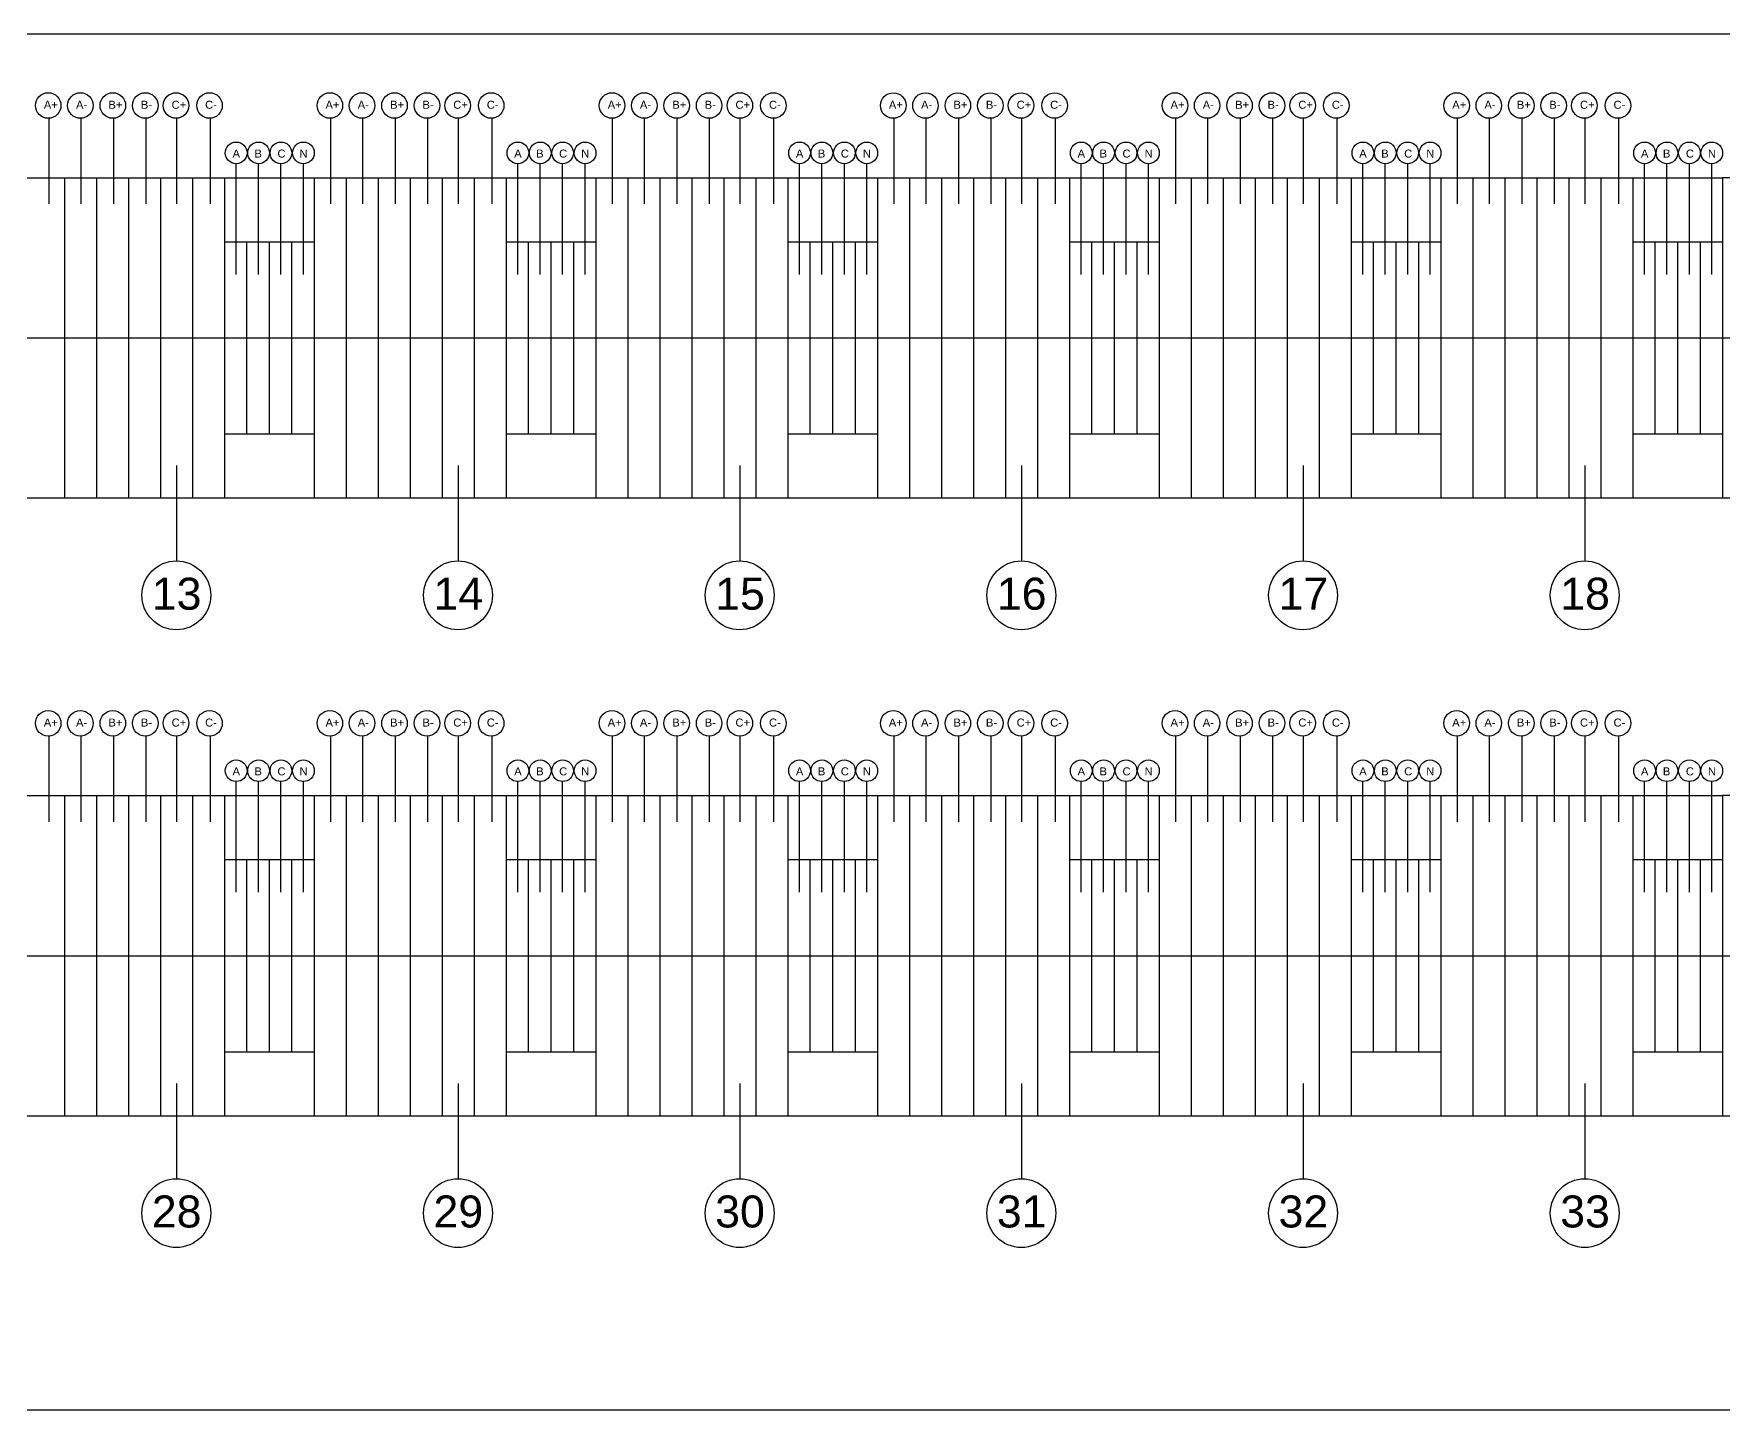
# Model space of a CAD drawing. Header units: millimetres. Extents: x 4250 to 10506, y 600 to 2800.
# Drawn here: x 6920 to 7448, y 600 to 1030 of the extents above; entities that cross this region are included whole.
import ezdxf

# ---------------------------------------------------------------- set-up
doc = ezdxf.new("R2010")
doc.units = ezdxf.units.MM
doc.styles.get("Standard").update_dxf_attribs({"font": 'arial.ttf'})

msp = doc.modelspace()

# ---------------------------------------------------------------- linework, layer by layer
for p, q in [((6567.77, 1029.808), (7447.77, 1029.808)), ((7447.77, 1029.808), (8007.77, 1029.808)), ((6924.873, 1003.41), (6924.873, 976.652)), ((6934.933, 1003.41), (6934.933, 976.652)), ((6945.062, 1003.41), (6945.062, 976.652)), ((6955.191, 1003.41), (6955.191, 976.652)), ((6964.793, 1003.41), (6964.793, 976.652)), ((6975.273, 1003.41), (6975.273, 976.652)), ((7012.873, 1003.41), (7012.873, 976.652)), ((7022.933, 1003.41), (7022.933, 976.652)), ((7033.062, 1003.41), (7033.062, 976.652)), ((7043.191, 1003.41), (7043.191, 976.652)), ((7052.793, 1003.41), (7052.793, 976.652)), ((7063.273, 1003.41), (7063.273, 976.652)), ((7100.873, 1003.41), (7100.873, 976.652)), ((7110.933, 1003.41), (7110.933, 976.652)), ((7121.062, 1003.41), (7121.062, 976.652)), ((7131.191, 1003.41), (7131.191, 976.652)), ((7140.793, 1003.41), (7140.793, 976.652)), ((7151.273, 1003.41), (7151.273, 976.652)), ((7188.873, 1003.41), (7188.873, 976.652)), ((7198.933, 1003.41), (7198.933, 976.652)), ((7209.062, 1003.41), (7209.062, 976.652)), ((7219.191, 1003.41), (7219.191, 976.652)), ((7228.793, 1003.41), (7228.793, 976.652)), ((7239.273, 1003.41), (7239.273, 976.652)), ((7276.873, 1003.41), (7276.873, 976.652)), ((7286.933, 1003.41), (7286.933, 976.652)), ((7297.062, 1003.41), (7297.062, 976.652)), ((7307.191, 1003.41), (7307.191, 976.652)), ((7316.793, 1003.41), (7316.793, 976.652)), ((7327.273, 1003.41), (7327.273, 976.652)), ((7364.873, 1003.41), (7364.873, 976.652)), ((7374.933, 1003.41), (7374.933, 976.652)), ((7385.062, 1003.41), (7385.062, 976.652)), ((7395.191, 1003.41), (7395.191, 976.652)), ((7404.793, 1003.41), (7404.793, 976.652)), ((7415.273, 1003.41), (7415.273, 976.652)), ((6567.77, 984.808), (7447.77, 984.808)), ((6567.77, 984.808), (7447.77, 984.808)), ((6929.77, 984.808), (6929.77, 884.808)), ((6939.77, 984.808), (6939.77, 884.808)), ((6949.77, 984.808), (6949.77, 884.808)), ((6959.77, 984.808), (6959.77, 884.808)), ((6969.77, 984.808), (6969.77, 884.808)), ((6979.77, 984.808), (6979.77, 884.808)), ((7017.77, 984.808), (7017.77, 884.808)), ((7027.77, 984.808), (7027.77, 884.808)), ((7037.77, 984.808), (7037.77, 884.808)), ((7047.77, 984.808), (7047.77, 884.808)), ((7057.77, 984.808), (7057.77, 884.808)), ((7067.77, 984.808), (7067.77, 884.808)), ((7067.77, 984.808), (7067.77, 884.808)), ((7067.77, 984.808), (7067.77, 884.808)), ((7105.77, 984.808), (7105.77, 884.808)), ((7115.77, 984.808), (7115.77, 884.808)), ((7125.77, 984.808), (7125.77, 884.808)), ((7135.77, 984.808), (7135.77, 884.808)), ((7145.77, 984.808), (7145.77, 884.808)), ((7155.77, 984.808), (7155.77, 884.808)), ((7193.77, 984.808), (7193.77, 884.808)), ((7203.77, 984.808), (7203.77, 884.808)), ((7213.77, 984.808), (7213.77, 884.808)), ((7223.77, 984.808), (7223.77, 884.808)), ((7233.77, 984.808), (7233.77, 884.808)), ((7243.77, 984.808), (7243.77, 884.808)), ((7281.77, 984.808), (7281.77, 884.808)), ((7291.77, 984.808), (7291.77, 884.808)), ((7301.77, 984.808), (7301.77, 884.808)), ((7311.77, 984.808), (7311.77, 884.808)), ((7321.77, 984.808), (7321.77, 884.808)), ((7331.77, 984.808), (7331.77, 884.808)), ((7369.77, 984.808), (7369.77, 884.808)), ((7379.77, 984.808), (7379.77, 884.808)), ((7389.77, 984.808), (7389.77, 884.808)), ((7399.77, 984.808), (7399.77, 884.808)), ((7409.77, 984.808), (7409.77, 884.808)), ((7419.77, 984.808), (7419.77, 884.808)), ((6453.759, 934.808), (7579.163, 934.808)), ((6567.77, 884.808), (7447.77, 884.808)), ((6924.873, 810.41), (6924.873, 783.652)), ((6934.933, 810.41), (6934.933, 783.652)), ((6945.062, 810.41), (6945.062, 783.652)), ((6955.191, 810.41), (6955.191, 783.652)), ((6964.793, 810.41), (6964.793, 783.652)), ((6975.273, 810.41), (6975.273, 783.652)), ((7012.873, 810.41), (7012.873, 783.652)), ((7022.933, 810.41), (7022.933, 783.652)), ((7033.062, 810.41), (7033.062, 783.652)), ((7043.191, 810.41), (7043.191, 783.652)), ((7052.793, 810.41), (7052.793, 783.652)), ((7063.273, 810.41), (7063.273, 783.652)), ((7100.873, 810.41), (7100.873, 783.652)), ((7110.933, 810.41), (7110.933, 783.652)), ((7121.062, 810.41), (7121.062, 783.652)), ((7131.191, 810.41), (7131.191, 783.652)), ((7140.793, 810.41), (7140.793, 783.652)), ((7151.273, 810.41), (7151.273, 783.652)), ((7188.873, 810.41), (7188.873, 783.652)), ((7198.933, 810.41), (7198.933, 783.652)), ((7209.062, 810.41), (7209.062, 783.652)), ((7219.191, 810.41), (7219.191, 783.652)), ((7228.793, 810.41), (7228.793, 783.652)), ((7239.273, 810.41), (7239.273, 783.652)), ((7276.873, 810.41), (7276.873, 783.652)), ((7286.933, 810.41), (7286.933, 783.652)), ((7297.062, 810.41), (7297.062, 783.652)), ((7307.191, 810.41), (7307.191, 783.652)), ((7316.793, 810.41), (7316.793, 783.652)), ((7327.273, 810.41), (7327.273, 783.652)), ((7364.873, 810.41), (7364.873, 783.652)), ((7374.933, 810.41), (7374.933, 783.652)), ((7385.062, 810.41), (7385.062, 783.652)), ((7395.191, 810.41), (7395.191, 783.652)), ((7404.793, 810.41), (7404.793, 783.652)), ((7415.273, 810.41), (7415.273, 783.652)), ((6567.77, 791.808), (7447.77, 791.808)), ((6567.77, 791.808), (7447.77, 791.808)), ((6929.77, 791.808), (6929.77, 691.808)), ((6939.77, 791.808), (6939.77, 691.808)), ((6949.77, 791.808), (6949.77, 691.808)), ((6959.77, 791.808), (6959.77, 691.808)), ((6969.77, 791.808), (6969.77, 691.808)), ((6979.77, 791.808), (6979.77, 691.808)), ((7017.77, 791.808), (7017.77, 691.808)), ((7027.77, 791.808), (7027.77, 691.808)), ((7037.77, 791.808), (7037.77, 691.808)), ((7047.77, 791.808), (7047.77, 691.808)), ((7057.77, 791.808), (7057.77, 691.808)), ((7067.77, 791.808), (7067.77, 691.808)), ((7067.77, 791.808), (7067.77, 691.808)), ((7067.77, 791.808), (7067.77, 691.808)), ((7105.77, 791.808), (7105.77, 691.808)), ((7115.77, 791.808), (7115.77, 691.808)), ((7125.77, 791.808), (7125.77, 691.808)), ((7135.77, 791.808), (7135.77, 691.808)), ((7145.77, 791.808), (7145.77, 691.808)), ((7155.77, 791.808), (7155.77, 691.808)), ((7193.77, 791.808), (7193.77, 691.808)), ((7203.77, 791.808), (7203.77, 691.808)), ((7213.77, 791.808), (7213.77, 691.808)), ((7223.77, 791.808), (7223.77, 691.808)), ((7233.77, 791.808), (7233.77, 691.808)), ((7243.77, 791.808), (7243.77, 691.808)), ((7281.77, 791.808), (7281.77, 691.808)), ((7291.77, 791.808), (7291.77, 691.808)), ((7301.77, 791.808), (7301.77, 691.808)), ((7311.77, 791.808), (7311.77, 691.808)), ((7321.77, 791.808), (7321.77, 691.808)), ((7331.77, 791.808), (7331.77, 691.808)), ((7369.77, 791.808), (7369.77, 691.808)), ((7379.77, 791.808), (7379.77, 691.808)), ((7389.77, 791.808), (7389.77, 691.808)), ((7399.77, 791.808), (7399.77, 691.808)), ((7409.77, 791.808), (7409.77, 691.808)), ((7419.77, 791.808), (7419.77, 691.808)), ((6453.759, 741.808), (7579.163, 741.808)), ((6567.77, 691.808), (7447.77, 691.808)), ((7507.77, 599.808), (6507.77, 599.808))]:
    msp.add_line(p, q)
at = {"color": 1}
for p, q in [((6979.77, 984.808), (6979.77, 884.808)), ((6979.77, 984.808), (6979.77, 884.808)), ((7007.77, 984.808), (7007.77, 884.808)), ((7095.77, 984.808), (7095.77, 884.808)), ((7155.77, 984.808), (7155.77, 884.808)), ((7155.77, 984.808), (7155.77, 884.808)), ((7183.77, 984.808), (7183.77, 884.808)), ((7243.77, 984.808), (7243.77, 884.808)), ((7243.77, 984.808), (7243.77, 884.808)), ((7271.77, 984.808), (7271.77, 884.808)), ((7331.77, 984.808), (7331.77, 884.808)), ((7331.77, 984.808), (7331.77, 884.808)), ((7359.77, 984.808), (7359.77, 884.808)), ((7419.77, 984.808), (7419.77, 884.808)), ((7419.77, 984.808), (7419.77, 884.808)), ((7447.77, 984.808), (7447.77, 884.808)), ((7447.77, 984.808), (7447.77, 884.808)), ((6979.77, 791.808), (6979.77, 691.808)), ((6979.77, 791.808), (6979.77, 691.808)), ((7007.77, 791.808), (7007.77, 691.808)), ((7095.77, 791.808), (7095.77, 691.808)), ((7155.77, 791.808), (7155.77, 691.808)), ((7155.77, 791.808), (7155.77, 691.808)), ((7183.77, 791.808), (7183.77, 691.808)), ((7243.77, 791.808), (7243.77, 691.808)), ((7243.77, 791.808), (7243.77, 691.808)), ((7271.77, 791.808), (7271.77, 691.808)), ((7331.77, 791.808), (7331.77, 691.808)), ((7331.77, 791.808), (7331.77, 691.808)), ((7359.77, 791.808), (7359.77, 691.808)), ((7419.77, 791.808), (7419.77, 691.808)), ((7419.77, 791.808), (7419.77, 691.808)), ((7447.77, 791.808), (7447.77, 691.808)), ((7447.77, 791.808), (7447.77, 691.808))]:
    msp.add_line(p, q, dxfattribs=at)
for centre in [(6924.712, 1007.401), (6934.772, 1007.401), (6944.901, 1007.401), (6955.03, 1007.401), (6964.632, 1007.401), (6975.112, 1007.401), (7012.712, 1007.401), (7022.772, 1007.401), (7032.901, 1007.401), (7043.03, 1007.401), (7052.632, 1007.401), (7063.112, 1007.401), (7100.873, 1007.401), (7110.933, 1007.401), (7121.062, 1007.401), (7131.191, 1007.401), (7140.793, 1007.401), (7151.273, 1007.401), (7188.712, 1007.398), (7198.772, 1007.398), (7208.901, 1007.398), (7219.03, 1007.398), (7228.632, 1007.398), (7239.112, 1007.398), (7276.712, 1007.401), (7286.772, 1007.401), (7296.901, 1007.401), (7307.03, 1007.401), (7316.632, 1007.401), (7327.112, 1007.401), (7364.712, 1007.401), (7374.772, 1007.401), (7384.901, 1007.401), (7395.03, 1007.401), (7404.632, 1007.401), (7415.112, 1007.401), (6924.712, 814.401), (6934.772, 814.401), (6944.901, 814.401), (6955.03, 814.401), (6964.632, 814.401), (6975.112, 814.401), (7012.712, 814.401), (7022.772, 814.401), (7032.901, 814.401), (7043.03, 814.401), (7052.632, 814.401), (7063.112, 814.401), (7100.873, 814.401), (7110.933, 814.401), (7121.062, 814.401), (7131.191, 814.401), (7140.793, 814.401), (7151.273, 814.401), (7188.712, 814.398), (7198.772, 814.398), (7208.901, 814.398), (7219.03, 814.398), (7228.632, 814.398), (7239.112, 814.398), (7276.712, 814.401), (7286.772, 814.401), (7296.901, 814.401), (7307.03, 814.401), (7316.632, 814.401), (7327.112, 814.401), (7364.712, 814.401), (7374.772, 814.401), (7384.901, 814.401), (7395.03, 814.401), (7404.632, 814.401), (7415.112, 814.401)]:
    msp.add_circle(centre, 3.991)
at = {"layer": 'Defpoints'}
for p, q in [((6983.432, 954.651), (6983.432, 989.208)), ((6990.432, 954.651), (6990.432, 989.208)), ((6997.432, 954.651), (6997.432, 989.208)), ((7004.432, 954.651), (7004.432, 989.208)), ((7071.432, 954.651), (7071.432, 989.208)), ((7078.432, 954.651), (7078.432, 989.208)), ((7085.432, 954.651), (7085.432, 989.208)), ((7092.432, 954.651), (7092.432, 989.208)), ((7159.432, 954.651), (7159.432, 989.208)), ((7166.432, 954.651), (7166.432, 989.208)), ((7173.432, 954.651), (7173.432, 989.208)), ((7180.432, 954.651), (7180.432, 989.208)), ((7247.432, 954.651), (7247.432, 989.208)), ((7254.432, 954.651), (7254.432, 989.208)), ((7261.432, 954.651), (7261.432, 989.208)), ((7268.432, 954.651), (7268.432, 989.208)), ((7335.432, 954.651), (7335.432, 989.208)), ((7342.432, 954.651), (7342.432, 989.208)), ((7349.432, 954.651), (7349.432, 989.208)), ((7356.432, 954.651), (7356.432, 989.208)), ((7423.432, 954.651), (7423.432, 989.208)), ((7430.432, 954.651), (7430.432, 989.208)), ((7437.432, 954.651), (7437.432, 989.208)), ((7444.432, 954.651), (7444.432, 989.208)), ((7887.77, 984.808), (7447.77, 984.808)), ((6979.77, 964.808), (7007.77, 964.808)), ((6986.77, 904.808), (6986.77, 964.808)), ((6993.77, 964.808), (6993.77, 904.808)), ((7000.77, 964.808), (7000.77, 904.808)), ((7007.77, 964.808), (7007.77, 904.808)), ((7067.77, 964.808), (7095.77, 964.808)), ((7074.77, 904.808), (7074.77, 964.808)), ((7081.77, 964.808), (7081.77, 904.808)), ((7088.77, 964.808), (7088.77, 904.808)), ((7095.77, 964.808), (7095.77, 904.808)), ((7155.77, 964.808), (7183.77, 964.808)), ((7162.77, 904.808), (7162.77, 964.808)), ((7169.77, 964.808), (7169.77, 904.808)), ((7176.77, 964.808), (7176.77, 904.808)), ((7183.77, 964.808), (7183.77, 904.808)), ((7243.77, 964.808), (7271.77, 964.808)), ((7250.77, 904.808), (7250.77, 964.808)), ((7257.77, 964.808), (7257.77, 904.808)), ((7264.77, 964.808), (7264.77, 904.808)), ((7271.77, 964.808), (7271.77, 904.808)), ((7331.77, 964.808), (7359.77, 964.808)), ((7338.77, 904.808), (7338.77, 964.808)), ((7345.77, 964.808), (7345.77, 904.808)), ((7352.77, 964.808), (7352.77, 904.808)), ((7359.77, 964.808), (7359.77, 904.808)), ((7419.77, 964.808), (7447.77, 964.808)), ((7426.77, 904.808), (7426.77, 964.808)), ((7433.77, 964.808), (7433.77, 904.808)), ((7440.77, 964.808), (7440.77, 904.808)), ((7447.77, 964.808), (7447.77, 904.808)), ((6979.77, 904.808), (7007.77, 904.808)), ((7067.77, 904.808), (7095.77, 904.808)), ((7155.77, 904.808), (7183.77, 904.808)), ((7243.77, 904.808), (7271.77, 904.808)), ((7331.77, 904.808), (7359.77, 904.808)), ((7419.77, 904.808), (7447.77, 904.808)), ((6964.74, 894.922), (6964.74, 865.134)), ((7052.74, 894.922), (7052.74, 865.134)), ((7140.74, 894.922), (7140.74, 865.134)), ((7228.74, 894.922), (7228.74, 865.134)), ((7316.74, 894.922), (7316.74, 865.134)), ((7404.74, 894.922), (7404.74, 865.134)), ((7447.77, 884.808), (7887.77, 884.808)), ((6983.432, 761.651), (6983.432, 796.208)), ((6990.432, 761.651), (6990.432, 796.208)), ((6997.432, 761.651), (6997.432, 796.208)), ((7004.432, 761.651), (7004.432, 796.208)), ((7071.432, 761.651), (7071.432, 796.208)), ((7078.432, 761.651), (7078.432, 796.208)), ((7085.432, 761.651), (7085.432, 796.208)), ((7092.432, 761.651), (7092.432, 796.208)), ((7159.432, 761.651), (7159.432, 796.208)), ((7166.432, 761.651), (7166.432, 796.208)), ((7173.432, 761.651), (7173.432, 796.208)), ((7180.432, 761.651), (7180.432, 796.208)), ((7247.432, 761.651), (7247.432, 796.208)), ((7254.432, 761.651), (7254.432, 796.208)), ((7261.432, 761.651), (7261.432, 796.208)), ((7268.432, 761.651), (7268.432, 796.208)), ((7335.432, 761.651), (7335.432, 796.208)), ((7342.432, 761.651), (7342.432, 796.208)), ((7349.432, 761.651), (7349.432, 796.208)), ((7356.432, 761.651), (7356.432, 796.208)), ((7423.432, 761.651), (7423.432, 796.208)), ((7430.432, 761.651), (7430.432, 796.208)), ((7437.432, 761.651), (7437.432, 796.208)), ((7444.432, 761.651), (7444.432, 796.208)), ((7887.77, 791.808), (7447.77, 791.808)), ((6979.77, 771.808), (7007.77, 771.808)), ((6986.77, 711.808), (6986.77, 771.808)), ((6993.77, 771.808), (6993.77, 711.808)), ((7000.77, 771.808), (7000.77, 711.808)), ((7007.77, 771.808), (7007.77, 711.808)), ((7067.77, 771.808), (7095.77, 771.808)), ((7074.77, 711.808), (7074.77, 771.808)), ((7081.77, 771.808), (7081.77, 711.808)), ((7088.77, 771.808), (7088.77, 711.808)), ((7095.77, 771.808), (7095.77, 711.808)), ((7155.77, 771.808), (7183.77, 771.808)), ((7162.77, 711.808), (7162.77, 771.808)), ((7169.77, 771.808), (7169.77, 711.808)), ((7176.77, 771.808), (7176.77, 711.808)), ((7183.77, 771.808), (7183.77, 711.808)), ((7243.77, 771.808), (7271.77, 771.808)), ((7250.77, 711.808), (7250.77, 771.808)), ((7257.77, 771.808), (7257.77, 711.808)), ((7264.77, 771.808), (7264.77, 711.808)), ((7271.77, 771.808), (7271.77, 711.808)), ((7331.77, 771.808), (7359.77, 771.808)), ((7338.77, 711.808), (7338.77, 771.808)), ((7345.77, 771.808), (7345.77, 711.808)), ((7352.77, 771.808), (7352.77, 711.808)), ((7359.77, 771.808), (7359.77, 711.808)), ((7419.77, 771.808), (7447.77, 771.808)), ((7426.77, 711.808), (7426.77, 771.808)), ((7433.77, 771.808), (7433.77, 711.808)), ((7440.77, 771.808), (7440.77, 711.808)), ((7447.77, 771.808), (7447.77, 711.808)), ((6979.77, 711.808), (7007.77, 711.808)), ((7067.77, 711.808), (7095.77, 711.808)), ((7155.77, 711.808), (7183.77, 711.808)), ((7243.77, 711.808), (7271.77, 711.808)), ((7331.77, 711.808), (7359.77, 711.808)), ((7419.77, 711.808), (7447.77, 711.808)), ((6964.74, 701.922), (6964.74, 672.134)), ((7052.74, 701.922), (7052.74, 672.134)), ((7140.74, 701.922), (7140.74, 672.134)), ((7228.74, 701.922), (7228.74, 672.134)), ((7316.74, 701.922), (7316.74, 672.134)), ((7404.74, 701.922), (7404.74, 672.134)), ((7447.77, 691.808), (7887.77, 691.808))]:
    msp.add_line(p, q, dxfattribs=at)
for centre, radius in [((6983.432, 992.596), 3.388), ((6990.432, 992.596), 3.388), ((6997.432, 992.596), 3.388), ((7004.432, 992.596), 3.388), ((7071.432, 992.596), 3.388), ((7078.432, 992.596), 3.388), ((7085.432, 992.596), 3.388), ((7092.432, 992.596), 3.388), ((7159.432, 992.596), 3.388), ((7166.432, 992.596), 3.388), ((7173.432, 992.596), 3.388), ((7180.432, 992.596), 3.388), ((7247.432, 992.596), 3.388), ((7254.432, 992.596), 3.388), ((7261.432, 992.596), 3.388), ((7268.432, 992.596), 3.388), ((7335.432, 992.596), 3.388), ((7342.432, 992.596), 3.388), ((7349.432, 992.596), 3.388), ((7356.432, 992.596), 3.388), ((7423.432, 992.596), 3.388), ((7430.432, 992.596), 3.388), ((7437.432, 992.596), 3.388), ((7444.432, 992.596), 3.388), ((6964.74, 854.382), 10.752), ((7052.74, 854.382), 10.752), ((7140.74, 854.382), 10.752), ((7228.74, 854.382), 10.752), ((7316.74, 854.382), 10.752), ((7404.74, 854.382), 10.752), ((6983.432, 799.596), 3.388), ((6990.432, 799.596), 3.388), ((6997.432, 799.596), 3.388), ((7004.432, 799.596), 3.388), ((7071.432, 799.596), 3.388), ((7078.432, 799.596), 3.388), ((7085.432, 799.596), 3.388), ((7092.432, 799.596), 3.388), ((7159.432, 799.596), 3.388), ((7166.432, 799.596), 3.388), ((7173.432, 799.596), 3.388), ((7180.432, 799.596), 3.388), ((7247.432, 799.596), 3.388), ((7254.432, 799.596), 3.388), ((7261.432, 799.596), 3.388), ((7268.432, 799.596), 3.388), ((7335.432, 799.596), 3.388), ((7342.432, 799.596), 3.388), ((7349.432, 799.596), 3.388), ((7356.432, 799.596), 3.388), ((7423.432, 799.596), 3.388), ((7430.432, 799.596), 3.388), ((7437.432, 799.596), 3.388), ((7444.432, 799.596), 3.388), ((6964.74, 661.382), 10.752), ((7052.74, 661.382), 10.752), ((7140.74, 661.382), 10.752), ((7228.74, 661.382), 10.752), ((7316.74, 661.382), 10.752), ((7404.74, 661.382), 10.752)]:
    msp.add_circle(centre, radius, dxfattribs=at)

# ---------------------------------------------------------------- texts
at = {"char_height": 2.5, "attachment_point": 1}
for s, insert in [('A+', (6923.337, 1008.887)), ('A-', (6933.397, 1008.887)), ('B+', (6943.526, 1008.887)), ('B-', (6953.655, 1008.887)), ('C+', (6963.257, 1008.887)), ('C-', (6973.737, 1008.887)), ('A+', (7011.337, 1008.887)), ('A-', (7021.397, 1008.887)), ('B+', (7031.526, 1008.887)), ('B-', (7041.655, 1008.887)), ('C+', (7051.257, 1008.887)), ('C-', (7061.737, 1008.887)), ('A+', (7099.498, 1008.887)), ('A-', (7109.558, 1008.887)), ('B+', (7119.687, 1008.887)), ('B-', (7129.816, 1008.887)), ('C+', (7139.418, 1008.887)), ('C-', (7149.898, 1008.887)), ('A+', (7187.337, 1008.883)), ('A-', (7197.397, 1008.883)), ('B+', (7207.526, 1008.883)), ('B-', (7217.655, 1008.883)), ('C+', (7227.257, 1008.883)), ('C-', (7237.737, 1008.883)), ('A+', (7275.337, 1008.887)), ('A-', (7285.397, 1008.887)), ('B+', (7295.526, 1008.887)), ('B-', (7305.655, 1008.887)), ('C+', (7315.257, 1008.887)), ('C-', (7325.737, 1008.887)), ('A+', (7363.337, 1008.887)), ('A-', (7373.397, 1008.887)), ('B+', (7383.526, 1008.887)), ('B-', (7393.655, 1008.887)), ('C+', (7403.257, 1008.887)), ('C-', (7413.737, 1008.887)), ('A+', (6923.337, 815.887)), ('A-', (6933.397, 815.887)), ('B+', (6943.526, 815.887)), ('B-', (6953.655, 815.887)), ('C+', (6963.257, 815.887)), ('C-', (6973.737, 815.887)), ('A+', (7011.337, 815.887)), ('A-', (7021.397, 815.887)), ('B+', (7031.526, 815.887)), ('B-', (7041.655, 815.887)), ('C+', (7051.257, 815.887)), ('C-', (7061.737, 815.887)), ('A+', (7099.498, 815.887)), ('A-', (7109.558, 815.887)), ('B+', (7119.687, 815.887)), ('B-', (7129.816, 815.887)), ('C+', (7139.418, 815.887)), ('C-', (7149.898, 815.887)), ('A+', (7187.337, 815.883)), ('A-', (7197.397, 815.883)), ('B+', (7207.526, 815.883)), ('B-', (7217.655, 815.883)), ('C+', (7227.257, 815.883)), ('C-', (7237.737, 815.883)), ('A+', (7275.337, 815.887)), ('A-', (7285.397, 815.887)), ('B+', (7295.526, 815.887)), ('B-', (7305.655, 815.887)), ('C+', (7315.257, 815.887)), ('C-', (7325.737, 815.887)), ('A+', (7363.337, 815.887)), ('A-', (7373.397, 815.887)), ('B+', (7383.526, 815.887)), ('B-', (7393.655, 815.887)), ('C+', (7403.257, 815.887)), ('C-', (7413.737, 815.887))]:
    msp.add_mtext_dynamic_manual_height_columns(s, width=7.77997, gutter_width=12.5, heights=[0], dxfattribs=dict(at, insert=insert))
at = {"layer": 'Defpoints', "attachment_point": 1}
for s, width, insert, char_height in [('A', 5.05879, (6982.3, 993.638), 2.5), ('B', 5.05879, (6989.155, 993.638), 2.5), ('C', 5.05879, (6996.332, 993.638), 2.5), ('N', 5.05879, (7003.233, 993.638), 2.5), ('A', 5.05879, (7070.3, 993.638), 2.5), ('B', 5.05879, (7077.155, 993.638), 2.5), ('C', 5.05879, (7084.332, 993.638), 2.5), ('N', 5.05879, (7091.233, 993.638), 2.5), ('A', 5.05879, (7158.3, 993.638), 2.5), ('B', 5.05879, (7165.155, 993.638), 2.5), ('C', 5.05879, (7172.332, 993.638), 2.5), ('N', 5.05879, (7179.233, 993.638), 2.5), ('A', 5.05879, (7246.3, 993.638), 2.5), ('B', 5.05879, (7253.155, 993.638), 2.5), ('C', 5.05879, (7260.332, 993.638), 2.5), ('N', 5.05879, (7267.233, 993.638), 2.5), ('A', 5.05879, (7334.3, 993.638), 2.5), ('B', 5.05879, (7341.155, 993.638), 2.5), ('C', 5.05879, (7348.332, 993.638), 2.5), ('N', 5.05879, (7355.233, 993.638), 2.5), ('A', 5.05879, (7422.3, 993.638), 2.5), ('B', 5.05879, (7429.155, 993.638), 2.5), ('C', 5.05879, (7436.332, 993.638), 2.5), ('N', 5.05879, (7443.233, 993.638), 2.5), ('13', 13.87061, (6957.068, 859.893), 10), ('14', 13.87061, (7045.068, 859.893), 10), ('15', 13.87061, (7133.068, 859.893), 10), ('16', 13.87061, (7221.068, 859.893), 10), ('17', 13.87061, (7309.068, 859.893), 10), ('18', 13.87061, (7397.068, 859.893), 10), ('A', 5.05879, (6982.3, 800.638), 2.5), ('B', 5.05879, (6989.155, 800.638), 2.5), ('C', 5.05879, (6996.332, 800.638), 2.5), ('N', 5.05879, (7003.233, 800.638), 2.5), ('A', 5.05879, (7070.3, 800.638), 2.5), ('B', 5.05879, (7077.155, 800.638), 2.5), ('C', 5.05879, (7084.332, 800.638), 2.5), ('N', 5.05879, (7091.233, 800.638), 2.5), ('A', 5.05879, (7158.3, 800.638), 2.5), ('B', 5.05879, (7165.155, 800.638), 2.5), ('C', 5.05879, (7172.332, 800.638), 2.5), ('N', 5.05879, (7179.233, 800.638), 2.5), ('A', 5.05879, (7246.3, 800.638), 2.5), ('B', 5.05879, (7253.155, 800.638), 2.5), ('C', 5.05879, (7260.332, 800.638), 2.5), ('N', 5.05879, (7267.233, 800.638), 2.5), ('A', 5.05879, (7334.3, 800.638), 2.5), ('B', 5.05879, (7341.155, 800.638), 2.5), ('C', 5.05879, (7348.332, 800.638), 2.5), ('N', 5.05879, (7355.233, 800.638), 2.5), ('A', 5.05879, (7422.3, 800.638), 2.5), ('B', 5.05879, (7429.155, 800.638), 2.5), ('C', 5.05879, (7436.332, 800.638), 2.5), ('N', 5.05879, (7443.233, 800.638), 2.5), ('28', 13.87061, (6957.068, 666.893), 10), ('29', 13.87061, (7045.068, 666.893), 10), ('30', 13.87061, (7133.068, 666.893), 10), ('31', 13.87061, (7221.068, 666.893), 10), ('32', 13.87061, (7309.068, 666.893), 10), ('33', 13.87061, (7397.068, 666.893), 10)]:
    msp.add_mtext_dynamic_manual_height_columns(s, width=width, gutter_width=12.5, heights=[0], dxfattribs=dict(at, insert=insert, char_height=char_height))

doc.saveas('drawing.dxf')
